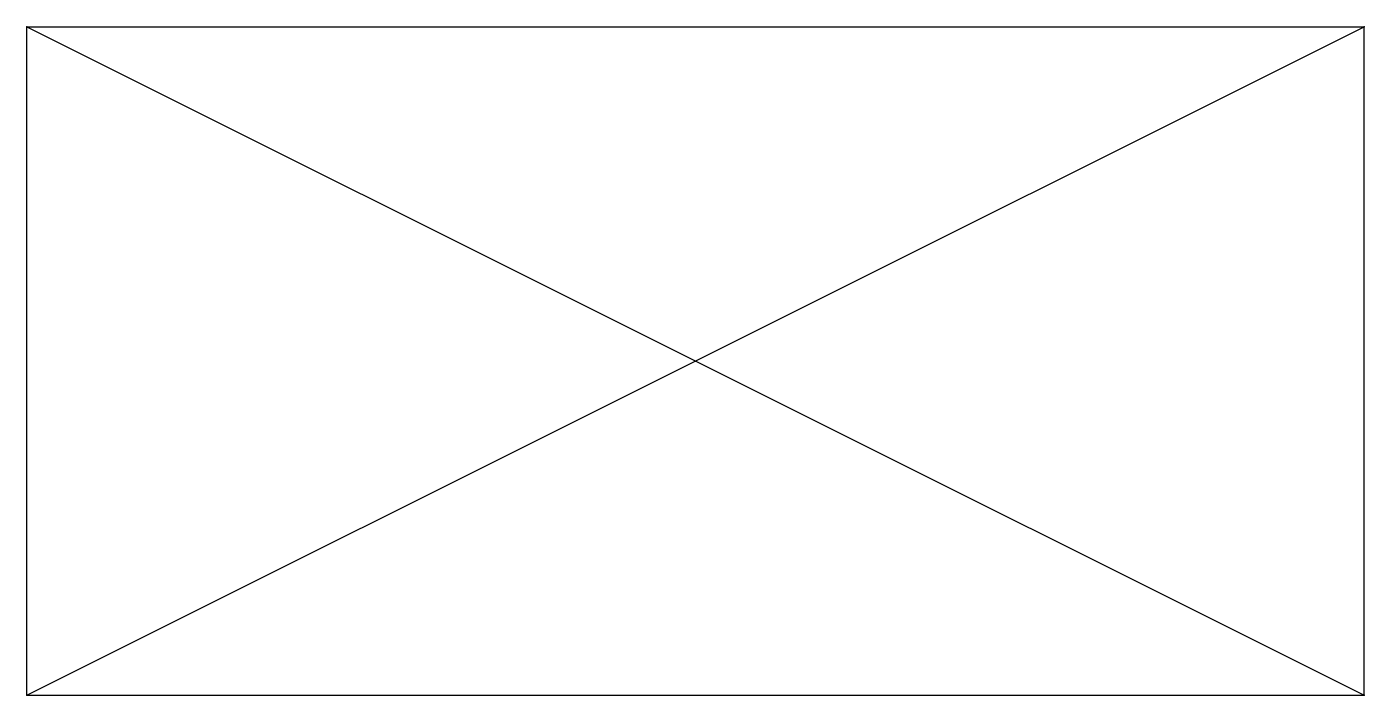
# Model space of a CAD drawing. Header units: metres. Extents: x 0 to 100, y 0 to 50.
import ezdxf

# ---------------------------------------------------------------- set-up
doc = ezdxf.new("R2010")
doc.units = ezdxf.units.M

msp = doc.modelspace()

# ---------------------------------------------------------------- linework, layer by layer
at = {"layer": 'LAY0', "color": 1}
for p, q in [((0, 50), (100, 50)), ((0, 0), (0, 50)), ((0, 0), (100, 50)), ((0, 50), (100, 0)), ((100, 0), (100, 50)), ((0, 0), (100, 0))]:
    msp.add_line(p, q, dxfattribs=at)
for p in [(0, 50), (100, 50), (50, 25), (0, 0), (100, 0)]:
    msp.add_point(p, dxfattribs=at)

doc.saveas('drawing.dxf')
